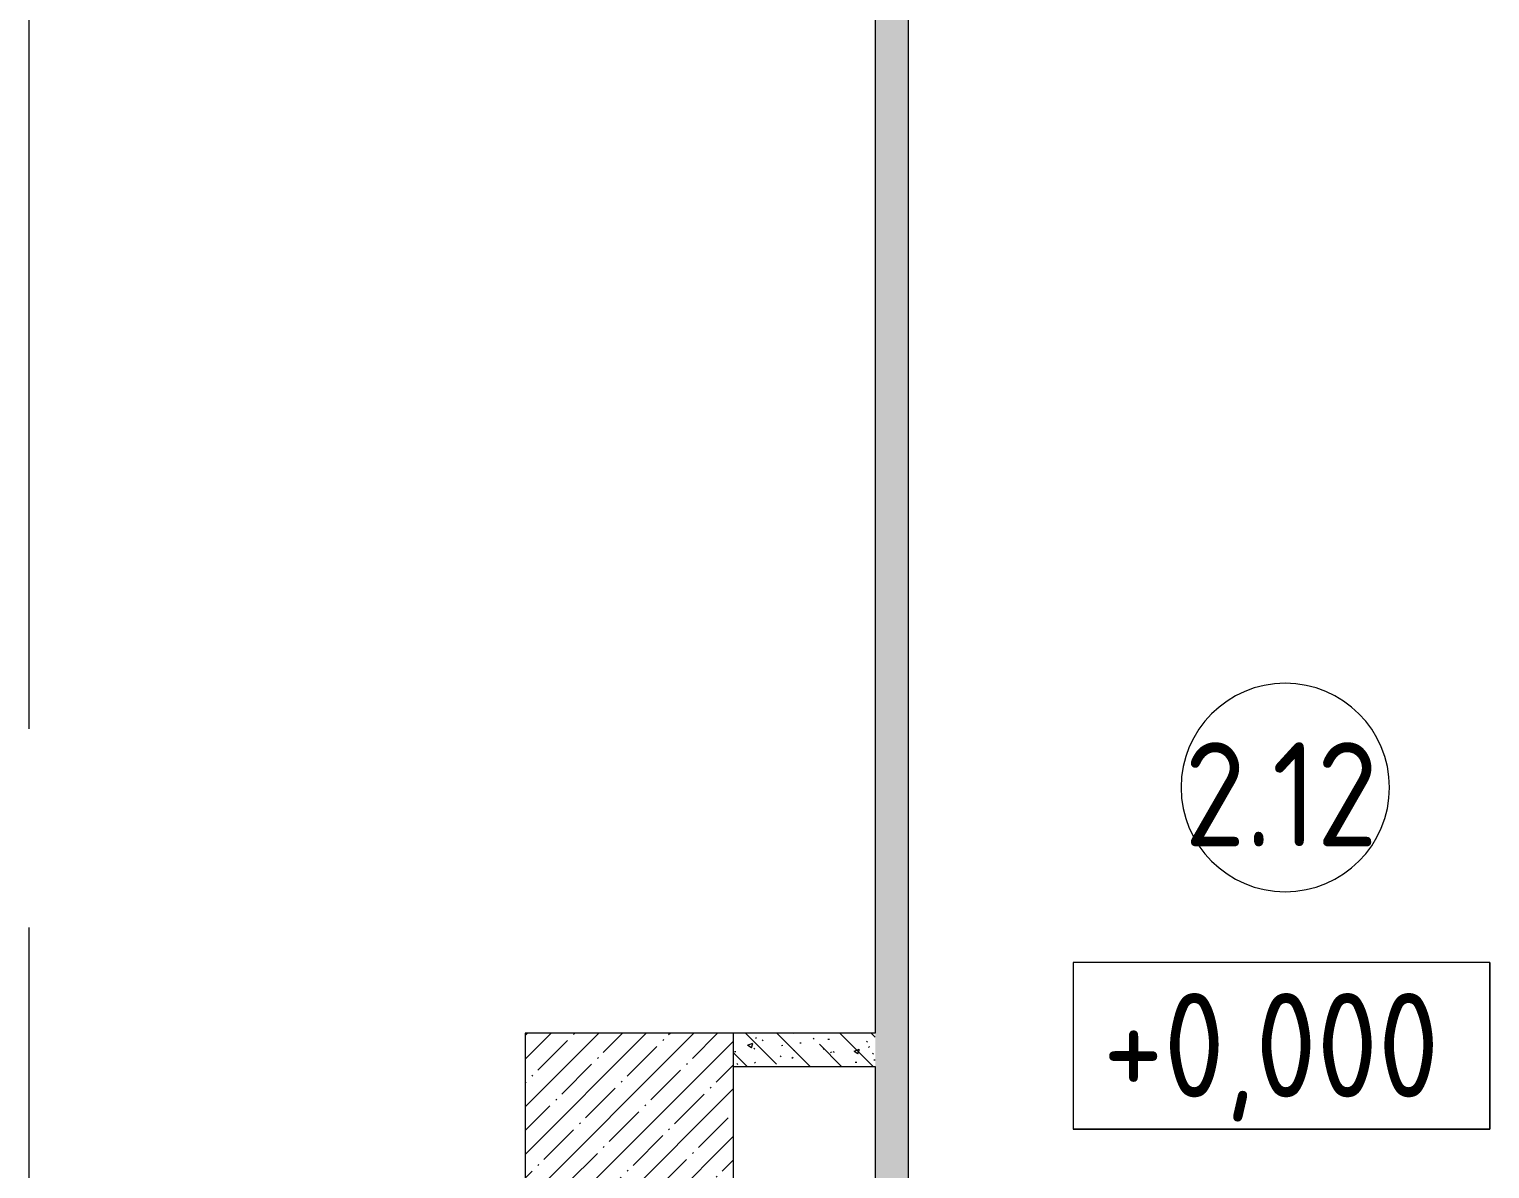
# Model space of a CAD drawing. Header units: millimetres. Extents: x 35143 to 244272, y -8553 to 29000.
# Drawn here: x 75560 to 79065, y 22875 to 25608 of the extents above; entities that cross this region are included whole.
import ezdxf

# ---------------------------------------------------------------- set-up
doc = ezdxf.new("R2010")
doc.units = ezdxf.units.MM
doc.linetypes.add('Осевая', pattern=[3175, 635, -476.25, 1587.5, -476.25])
for name, color, linetype, lineweight in [('A-AREA-IDEN', 7, 'Continuous', 9), ('G-ANNO-DIMS', 7, 'Continuous', 9), ('I-WALL', 7, 'Continuous', 9), ('S-COLS', 7, 'Continuous', 9), ('Оси', 7, 'Continuous', 9), ('Оси-2', 7, 'Осевая', 9)]:
    doc.layers.add(name, color=color, linetype=linetype, lineweight=lineweight)
doc.layers.add('I-WALL-1', color=7, linetype='Continuous', lineweight=9, true_color=0x787878)
doc.styles.add('GOST Common', font='GOST_Common.ttf', dxfattribs={"width": 0.9, "height": 250})
pattern_1 = [(135, (0, 0), (-75.43415, -75.43415), [106.68, -17.78, 3.556, -17.78]), (135, (0, 75.39), (-75.43415, -75.43415), []), (50, (0, 0), (127.52922, -11.15758), [13.335, -146.685]), (355, (0, 0), (-24.66966, 133.74002), [10.668, -117.348]), (100.451, (10.63, -0.93), (102.85973, 122.58178), [11.333, -124.663]), (46.184, (0, 35.56), (189.75516, -29.43036), [20.002, -220.027]), (96.636, (15.81, 33.1), (166.1822, 173.1996), [17, -186.995]), (351.184, (0, 35.56), (166.18393, 173.19757), [16.002, -176.022]), (21, (17.78, 26.67), (106.13027, -71.58603), [13.335, -146.685]), (326, (17.78, 26.67), (43.26188, 128.93175), [10.668, -117.348]), (71.451, (26.62, 20.7), (149.39198, 57.34505), [11.333, -124.663]), (37.5, (0, 0), (2.162228, 59.188357), [3.353, -112.573, 3.353, -115.773, -117.792]), (37.5, (0, 0), (2.162228, 59.188357), [-235.052, 3.353, -114.44]), (7.5, (0, 0), (46.773857, 70.12615), [3.353, -64.567, 3.353, -109.906, -44.894]), (7.5, (0, 0), (46.773857, 70.12615), [-181.178, 3.353, -41.542]), (327.5, (-39.65, 0), (94.91367, -4.010093), [3.353, -41.097, 3.353, -135.331, -184.023]), (327.5, (-39.65, 0), (94.91367, -4.010093), [-183.134, 3.353, -180.67]), (317.5, (-57.43, 0), (103.69057, 17.79882), [3.353, -54.432, 3.353, -88.748, -130.683]), (317.5, (-57.43, 0), (103.69057, 17.79882), [-149.885, 3.353, -127.33])]

# ---------------------------------------------------------------- blocks, each defined once
blk = doc.blocks.new('BSC_Колонна _Прямоугольная - 500х500-V24-План монтажа стен и перегородок 2 этажа в осях 12-23')
at = {"layer": 'S-COLS'}
h = blk.add_hatch(dxfattribs=at)
h.set_pattern_fill('FP_33', color=256, style=0, pattern_type=2)
h.set_pattern_definition([(45, (-77000, -22950), (-57.02463, 57.02463), []), (45, (-76942.975, -22950), (-57.02463, 57.02463), [100.806, -20.161, 3.353, -16.808])])
h.paths.add_polyline_path([(-250, -250), (250, -250), (250, 250), (-250, 250)])
for p, q in [((250, 250), (-250, 250)), ((-250, 250), (-250, -250)), ((250, -250), (250, 250)), ((-250, -250), (250, -250))]:
    blk.add_line(p, q, dxfattribs=at)
blk = doc.blocks.new('Марка_Помещения - Номер-25198446-План монтажа стен и перегородок 2 этажа в осях 12-23')
at = {"layer": 'A-AREA-IDEN'}
for start, end in [(360, 180), (180, 360)]:
    blk.add_arc((0, 0), 2.5, start, end, dxfattribs=at)
blk = doc.blocks.new('Высотные отметки - 10х4_h_-17668695-План монтажа стен и перегородок 2 этажа в осях 12-23')
at = {"layer": 'G-ANNO-DIMS'}
for p, q in [((-5, 4), (-5, 0)), ((5, 4), (-5, 4)), ((5, 4), (-5, 4)), ((-5, 4), (-5, 0)), ((5, 4), (5, 0)), ((5, 0), (5, 4)), ((5, 0), (-5, 0)), ((-5, 0), (5, 0))]:
    blk.add_line(p, q, dxfattribs=at)

msp = doc.modelspace()

# ---------------------------------------------------------------- hatches: boundary and pattern name
at = {"layer": 'I-WALL-1'}
h = msp.add_hatch(dxfattribs=at)
h.set_pattern_fill('FP_27', color=256, style=0, pattern_type=2)
h.set_pattern_definition(pattern_1)
h.paths.add_polyline_path([(77670, 18800), (77670, 26900), (77590, 26900), (77590, 18800), (77633.4, 18800)])
h = msp.add_hatch(dxfattribs=at)
h.set_pattern_fill('FP_27', color=256, style=0, pattern_type=2)
h.set_pattern_definition(pattern_1)
h.paths.add_polyline_path([(77590, 23120), (77590, 23200), (77250, 23200), (77250, 23120)])

# ---------------------------------------------------------------- linework, layer by layer
at = {"layer": 'I-WALL'}
for p, q in [((77670, 18800), (77670, 26900)), ((77590, 26600), (77590, 23200)), ((77590, 23200), (77250, 23200)), ((77250, 23120), (77590, 23120)), ((77590, 23120), (77590, 22780))]:
    msp.add_line(p, q, dxfattribs=at)
at = {"layer": 'Оси'}
msp.add_line((75560, 25078.1), (75560, 27578.1), dxfattribs=at)
at = {"layer": 'Оси-2'}
msp.add_line((75560, 593.7), (75560, 25078.1), dxfattribs=at)

# ---------------------------------------------------------------- block references
at = {"layer": 'A-AREA-IDEN', "xscale": 99.99999999999993, "yscale": 99.99999999999993, "zscale": 99.99999999999993}
msp.add_blockref('Марка_Помещения - Номер-25198446-План монтажа стен и перегородок 2 этажа в осях 12-23', (78573.9, 23789.5), dxfattribs=at)
at = {"layer": 'G-ANNO-DIMS', "xscale": 99.99999999999993, "yscale": 99.99999999999993, "zscale": 99.99999999999993}
msp.add_blockref('Высотные отметки - 10х4_h_-17668695-План монтажа стен и перегородок 2 этажа в осях 12-23', (78564.6, 22969.7), dxfattribs=at)
at = {"layer": 'S-COLS'}
msp.add_blockref('BSC_Колонна _Прямоугольная - 500х500-V24-План монтажа стен и перегородок 2 этажа в осях 12-23', (77000, 22950), dxfattribs=at)

# ---------------------------------------------------------------- texts
at = {"layer": 'A-AREA-IDEN', "insert": (78332, 23898.1), "char_height": 250, "width": 606.076, "attachment_point": 1, "style": 'GOST Common'}
msp.add_mtext('2.12', dxfattribs=at)
at = {"layer": 'G-ANNO-DIMS', "insert": (78135.9, 23296.4), "char_height": 250, "width": 1028.823, "attachment_point": 1, "line_spacing_factor": 1.022761, "style": 'GOST Common'}
msp.add_mtext('+0,000', dxfattribs=at)

doc.saveas('drawing.dxf')
